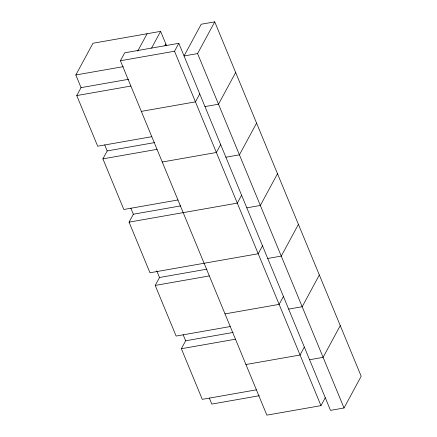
<?xml version="1.0" encoding="UTF-8"?>
<svg xmlns="http://www.w3.org/2000/svg" width="437" height="437" viewBox="0 0 437 437"><rect width="100%" height="100%" fill="white"/><g stroke="black" fill="none" stroke-linecap="round" stroke-linejoin="round"><path stroke-width="0.66" d="M151.797 136.688L97.68 146.204L76.759 95.572L81.047 87.64L75.82 74.984L92.977 43.252L160.625 31.36L166.601 45.825M325.265 397.708L320.977 405.64L266.86 415.15L120.415 60.748L124.703 52.811L178.82 43.301L330.492 410.365L344.023 407.983L361.181 376.252L214.742 21.85L201.211 24.226L184.053 55.958L197.584 53.582L214.742 21.85M137.704 51.102L147.094 33.736M151.557 48.125L160.625 31.36M177.946 199.977L123.829 209.487L102.908 158.86L107.202 150.923L104.711 144.898M164.88 45.814L165.852 44.017M320.977 405.64L174.532 51.238L178.82 43.301M262.506 245.818L258.212 253.75L149.978 272.775L129.062 222.143L133.351 214.212L130.86 208.187M199.742 93.933L195.454 101.865L141.337 111.375M235.658 72.476L218.5 104.214L204.975 106.59M220.663 144.56L216.375 152.491L162.258 162.007M230.25 326.548L176.133 336.058L155.211 285.432L159.5 277.5L156.763 270.869M256.579 123.108L239.421 154.84L225.891 157.216M241.585 195.192L237.296 203.123L129.062 222.143M256.399 389.837L202.282 399.347L181.36 348.721L185.649 340.784L183.158 334.758M277.5 173.735L260.343 205.466L246.812 207.848M298.422 224.367L281.264 256.098L267.734 258.475M283.422 296.45L279.134 304.381L225.017 313.892M319.343 274.993L302.186 306.725L288.655 309.106M304.343 347.076L300.055 355.008L245.938 364.524M340.259 325.625L323.101 357.357L309.576 359.733M120.415 60.748L174.532 51.238M75.82 74.984L123.256 66.648M81.047 87.64L128.483 79.305M76.759 95.572L130.876 86.062M107.202 150.923L154.632 142.588M102.908 158.86L157.025 149.35M133.351 214.212L180.787 205.876M159.5 277.5L206.936 269.159M155.211 285.432L209.328 275.922M185.649 340.784L233.085 332.448M181.36 348.721L235.477 339.205M259.234 395.736L211.803 404.072L209.312 398.041M197.584 53.582L344.023 407.983"/></g></svg>
